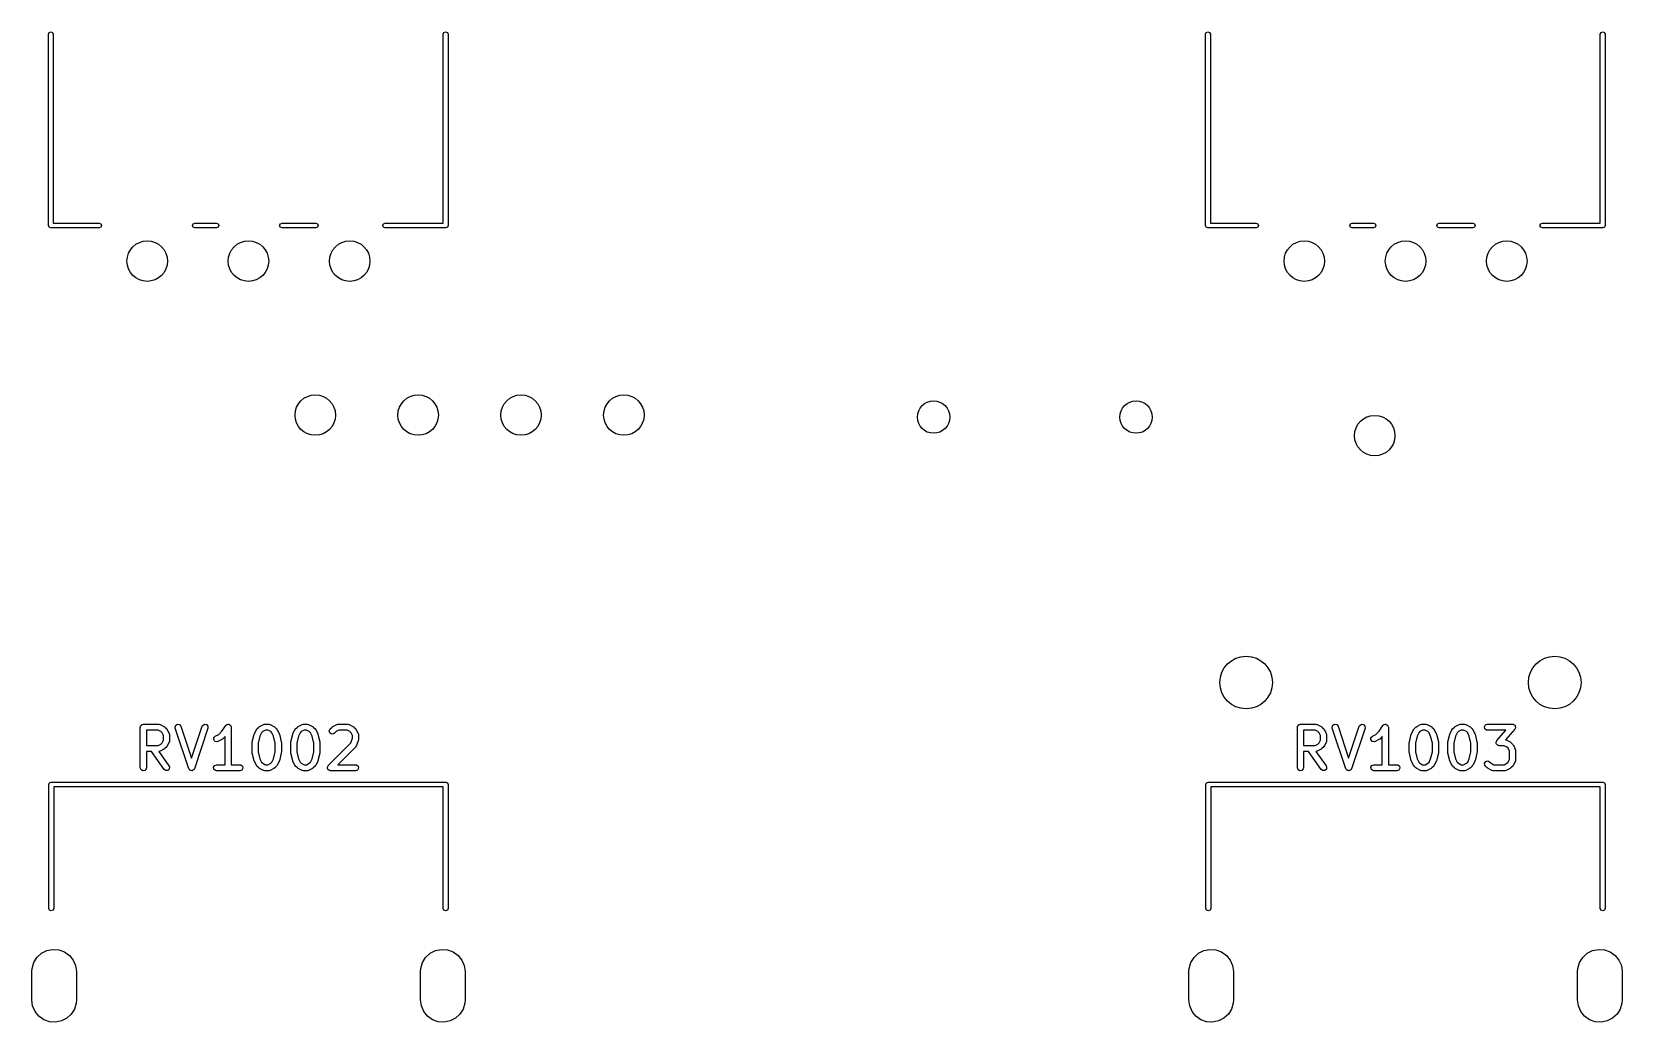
# Model space of a CAD drawing. Extents: x 75 to 204, y -140 to -31.
# Drawn here: x 164.19 to 203.47, y -82.3 to -57.85 of the extents above; entities that cross this region are included whole.
import ezdxf

# ---------------------------------------------------------------- set-up
doc = ezdxf.new("R2010")
doc.units = 0
doc.layers.add('BLACK', color=7, linetype='CONTINUOUS')

msp = doc.modelspace()

# ---------------------------------------------------------------- linework, layer by layer
at = {"layer": 'BLACK', "linetype": 'CONTINUOUS'}
for p, q in [((164.605, -57.91), (164.623, -57.8676)), ((164.605, -62.63), (164.605, -57.91)), ((164.623, -57.8676), (164.665, -57.85)), ((164.665, -57.85), (164.707, -57.8676)), ((164.707, -57.8676), (164.725, -57.91)), ((164.725, -57.91), (164.725, -62.57)), ((174.355, -57.91), (174.373, -57.8676)), ((174.355, -62.57), (174.355, -57.91)), ((174.373, -57.8676), (174.415, -57.85)), ((174.415, -57.85), (174.457, -57.8676)), ((174.457, -57.8676), (174.475, -57.91)), ((174.475, -57.91), (174.475, -62.63)), ((193.18, -57.91), (193.198, -57.8676)), ((193.18, -62.63), (193.18, -57.91)), ((193.198, -57.8676), (193.24, -57.85)), ((193.24, -57.85), (193.282, -57.8676)), ((193.282, -57.8676), (193.3, -57.91)), ((193.3, -57.91), (193.3, -62.57)), ((202.93, -57.91), (202.948, -57.8676)), ((202.93, -62.57), (202.93, -57.91)), ((202.948, -57.8676), (202.99, -57.85)), ((202.99, -57.85), (203.032, -57.8676)), ((203.032, -57.8676), (203.05, -57.91)), ((203.05, -57.91), (203.05, -62.63)), ((164.623, -62.6724), (164.605, -62.63)), ((164.665, -62.69), (164.623, -62.6724)), ((164.67, -62.6879), (164.665, -62.69)), ((164.675, -62.69), (164.67, -62.6879)), ((165.855, -62.69), (164.675, -62.69)), ((164.725, -62.57), (165.855, -62.57)), ((165.855, -62.57), (165.897, -62.5876)), ((165.897, -62.6724), (165.855, -62.69)), ((165.897, -62.5876), (165.915, -62.63)), ((165.915, -62.63), (165.897, -62.6724)), ((168.165, -62.63), (168.183, -62.5876)), ((168.183, -62.6724), (168.165, -62.63)), ((168.183, -62.5876), (168.225, -62.57)), ((168.225, -62.69), (168.183, -62.6724)), ((168.225, -62.57), (168.755, -62.57)), ((168.755, -62.69), (168.225, -62.69)), ((168.755, -62.57), (168.797, -62.5876)), ((168.797, -62.6724), (168.755, -62.69)), ((168.797, -62.5876), (168.815, -62.63)), ((168.815, -62.63), (168.797, -62.6724)), ((170.315, -62.63), (170.333, -62.5876)), ((170.333, -62.6724), (170.315, -62.63)), ((170.333, -62.5876), (170.375, -62.57)), ((170.375, -62.69), (170.333, -62.6724)), ((170.375, -62.57), (171.205, -62.57)), ((171.205, -62.69), (170.375, -62.69)), ((171.205, -62.57), (171.247, -62.5876)), ((171.247, -62.6724), (171.205, -62.69)), ((171.247, -62.5876), (171.265, -62.63)), ((171.265, -62.63), (171.247, -62.6724)), ((172.865, -62.63), (172.883, -62.5876)), ((172.883, -62.6724), (172.865, -62.63)), ((172.883, -62.5876), (172.925, -62.57)), ((172.925, -62.69), (172.883, -62.6724)), ((172.925, -62.57), (174.355, -62.57)), ((174.415, -62.69), (172.925, -62.69)), ((174.457, -62.6724), (174.415, -62.69)), ((174.475, -62.63), (174.457, -62.6724)), ((193.198, -62.6724), (193.18, -62.63)), ((193.24, -62.69), (193.198, -62.6724)), ((193.245, -62.6879), (193.24, -62.69)), ((193.25, -62.69), (193.245, -62.6879)), ((194.43, -62.69), (193.25, -62.69)), ((193.3, -62.57), (194.43, -62.57)), ((194.43, -62.57), (194.472, -62.5876)), ((194.472, -62.6724), (194.43, -62.69)), ((194.472, -62.5876), (194.49, -62.63)), ((194.49, -62.63), (194.472, -62.6724)), ((196.74, -62.63), (196.758, -62.5876)), ((196.758, -62.6724), (196.74, -62.63)), ((196.758, -62.5876), (196.8, -62.57)), ((196.8, -62.69), (196.758, -62.6724)), ((196.8, -62.57), (197.33, -62.57)), ((197.33, -62.69), (196.8, -62.69)), ((197.33, -62.57), (197.372, -62.5876)), ((197.372, -62.6724), (197.33, -62.69)), ((197.372, -62.5876), (197.39, -62.63)), ((197.39, -62.63), (197.372, -62.6724)), ((198.89, -62.63), (198.908, -62.5876)), ((198.908, -62.6724), (198.89, -62.63)), ((198.908, -62.5876), (198.95, -62.57)), ((198.95, -62.69), (198.908, -62.6724)), ((198.95, -62.57), (199.78, -62.57)), ((199.78, -62.69), (198.95, -62.69)), ((199.78, -62.57), (199.822, -62.5876)), ((199.822, -62.6724), (199.78, -62.69)), ((199.822, -62.5876), (199.84, -62.63)), ((199.84, -62.63), (199.822, -62.6724)), ((201.44, -62.63), (201.458, -62.5876)), ((201.458, -62.6724), (201.44, -62.63)), ((201.458, -62.5876), (201.5, -62.57)), ((201.5, -62.69), (201.458, -62.6724)), ((201.5, -62.57), (202.93, -62.57)), ((202.99, -62.69), (201.5, -62.69)), ((203.032, -62.6724), (202.99, -62.69)), ((203.05, -62.63), (203.032, -62.6724)), ((166.875, -75.0174), (166.876, -75.0076)), ((166.876, -75.0044), (166.878, -75.0015)), ((166.876, -75.0076), (166.876, -75.0044)), ((166.878, -75.0015), (166.879, -74.9917)), ((166.879, -74.9917), (166.892, -74.9768)), ((166.892, -74.9768), (166.902, -74.9599)), ((166.902, -74.9599), (166.908, -74.9576)), ((166.908, -74.9576), (166.912, -74.9524)), ((166.912, -74.9524), (166.931, -74.949)), ((166.931, -74.949), (166.95, -74.9424)), ((166.95, -74.9424), (167.331, -74.9424)), ((167.331, -74.9424), (167.356, -74.9469)), ((167.356, -74.9469), (167.36, -74.9498)), ((167.36, -74.9498), (167.364, -74.9503)), ((167.364, -74.9503), (167.459, -74.9979)), ((167.459, -74.9979), (167.478, -75.0113)), ((167.478, -75.0113), (167.479, -75.012)), ((167.479, -75.012), (167.527, -75.0596)), ((167.732, -75.0153), (167.751, -74.9676)), ((167.751, -74.9676), (167.796, -74.9432)), ((167.796, -74.9432), (167.846, -74.9535)), ((167.846, -74.9535), (167.878, -74.9937)), ((167.878, -74.9937), (168.14, -75.7802)), ((168.14, -75.7802), (168.402, -74.9937)), ((168.402, -74.9937), (168.415, -74.9708)), ((168.415, -74.9708), (168.459, -74.9439)), ((168.459, -74.9439), (168.509, -74.9514)), ((168.509, -74.9514), (168.543, -74.9898)), ((168.543, -74.9898), (168.545, -75.0411)), ((168.891, -75.1125), (168.983, -74.9758)), ((168.983, -74.9758), (169.001, -74.9569)), ((169.001, -74.9569), (169.005, -74.9557)), ((169.005, -74.9557), (169.007, -74.9524)), ((169.007, -74.9524), (169.029, -74.9486)), ((169.029, -74.9486), (169.05, -74.9425)), ((169.05, -74.9425), (169.054, -74.9443)), ((169.054, -74.9443), (169.058, -74.9435)), ((169.058, -74.9435), (169.077, -74.9544)), ((169.077, -74.9544), (169.097, -74.9631)), ((169.097, -74.9631), (169.099, -74.967)), ((169.099, -74.967), (169.102, -74.9692)), ((169.102, -74.9692), (169.11, -74.9896)), ((169.11, -74.9896), (169.12, -75.0091)), ((169.12, -75.0091), (169.119, -75.0133)), ((169.119, -75.0133), (169.12, -75.0174)), ((169.754, -75.0596), (169.801, -75.012)), ((169.801, -75.012), (169.82, -74.9991)), ((169.82, -74.9991), (169.821, -74.9979)), ((169.821, -74.9979), (169.916, -74.9503)), ((169.916, -74.9503), (169.941, -74.9429)), ((169.941, -74.9429), (169.946, -74.9439)), ((169.946, -74.9439), (169.95, -74.9424)), ((169.95, -74.9424), (170.045, -74.9424)), ((170.045, -74.9424), (170.071, -74.9469)), ((170.071, -74.9469), (170.074, -74.9498)), ((170.074, -74.9498), (170.079, -74.9503)), ((170.079, -74.9503), (170.174, -74.9979)), ((170.174, -74.9979), (170.192, -75.0113)), ((170.192, -75.0113), (170.193, -75.012)), ((170.193, -75.012), (170.241, -75.0596)), ((170.706, -75.0596), (170.754, -75.012)), ((170.754, -75.012), (170.772, -74.9991)), ((170.772, -74.9991), (170.773, -74.9979)), ((170.773, -74.9979), (170.869, -74.9503)), ((170.869, -74.9503), (170.894, -74.9429)), ((170.894, -74.9429), (170.898, -74.9439)), ((170.898, -74.9439), (170.902, -74.9424)), ((170.902, -74.9424), (170.997, -74.9424)), ((170.997, -74.9424), (171.023, -74.9469)), ((171.023, -74.9469), (171.026, -74.9498)), ((171.026, -74.9498), (171.031, -74.9503)), ((171.031, -74.9503), (171.126, -74.9979)), ((171.126, -74.9979), (171.144, -75.0113)), ((171.144, -75.0113), (171.146, -75.012)), ((171.146, -75.012), (171.193, -75.0596)), ((171.563, -75.0596), (171.611, -75.012)), ((171.611, -75.012), (171.629, -74.9991)), ((171.629, -74.9991), (171.631, -74.9979)), ((171.631, -74.9979), (171.726, -74.9503)), ((171.726, -74.9503), (171.751, -74.9429)), ((171.751, -74.9429), (171.755, -74.9439)), ((171.755, -74.9439), (171.759, -74.9424)), ((171.759, -74.9424), (171.997, -74.9424)), ((171.997, -74.9424), (172.023, -74.9469)), ((172.023, -74.9469), (172.026, -74.9498)), ((172.026, -74.9498), (172.031, -74.9503)), ((172.031, -74.9503), (172.126, -74.9979)), ((172.126, -74.9979), (172.144, -75.0113)), ((172.144, -75.0113), (172.146, -75.012)), ((172.146, -75.012), (172.193, -75.0596)), ((195.45, -75.0174), (195.451, -75.0076)), ((195.451, -75.0044), (195.453, -75.0015)), ((195.451, -75.0076), (195.451, -75.0044)), ((195.453, -75.0015), (195.454, -74.9917)), ((195.454, -74.9917), (195.467, -74.9768)), ((195.467, -74.9768), (195.477, -74.9599)), ((195.477, -74.9599), (195.483, -74.9576)), ((195.483, -74.9576), (195.487, -74.9524)), ((195.487, -74.9524), (195.506, -74.949)), ((195.506, -74.949), (195.525, -74.9424)), ((195.525, -74.9424), (195.906, -74.9424)), ((195.906, -74.9424), (195.931, -74.9469)), ((195.931, -74.9469), (195.935, -74.9498)), ((195.935, -74.9498), (195.939, -74.9503)), ((195.939, -74.9503), (196.034, -74.9979)), ((196.034, -74.9979), (196.053, -75.0113)), ((196.053, -75.0113), (196.054, -75.012)), ((196.054, -75.012), (196.102, -75.0596)), ((196.307, -75.0153), (196.326, -74.9676)), ((196.326, -74.9676), (196.371, -74.9432)), ((196.371, -74.9432), (196.421, -74.9535)), ((196.421, -74.9535), (196.453, -74.9937)), ((196.453, -74.9937), (196.715, -75.7802)), ((196.715, -75.7802), (196.977, -74.9937)), ((196.977, -74.9937), (196.99, -74.9708)), ((196.99, -74.9708), (197.034, -74.9439)), ((197.034, -74.9439), (197.084, -74.9514)), ((197.084, -74.9514), (197.118, -74.9898)), ((197.118, -74.9898), (197.12, -75.0411)), ((197.466, -75.1125), (197.558, -74.9758)), ((197.558, -74.9758), (197.576, -74.9569)), ((197.576, -74.9569), (197.58, -74.9557)), ((197.58, -74.9557), (197.582, -74.9524)), ((197.582, -74.9524), (197.604, -74.9486)), ((197.604, -74.9486), (197.625, -74.9425)), ((197.625, -74.9425), (197.629, -74.9443)), ((197.629, -74.9443), (197.633, -74.9435)), ((197.633, -74.9435), (197.652, -74.9544)), ((197.652, -74.9544), (197.672, -74.9631)), ((197.672, -74.9631), (197.674, -74.967)), ((197.674, -74.967), (197.677, -74.9692)), ((197.677, -74.9692), (197.685, -74.9896)), ((197.685, -74.9896), (197.695, -75.0091)), ((197.695, -75.0091), (197.694, -75.0133)), ((197.694, -75.0133), (197.695, -75.0174)), ((198.329, -75.0596), (198.376, -75.012)), ((198.376, -75.012), (198.395, -74.9991)), ((198.395, -74.9991), (198.396, -74.9979)), ((198.396, -74.9979), (198.491, -74.9503)), ((198.491, -74.9503), (198.516, -74.9429)), ((198.516, -74.9429), (198.521, -74.9439)), ((198.521, -74.9439), (198.525, -74.9424)), ((198.525, -74.9424), (198.62, -74.9424)), ((198.62, -74.9424), (198.646, -74.9469)), ((198.646, -74.9469), (198.649, -74.9498)), ((198.649, -74.9498), (198.654, -74.9503)), ((198.654, -74.9503), (198.749, -74.9979)), ((198.749, -74.9979), (198.767, -75.0113)), ((198.767, -75.0113), (198.768, -75.012)), ((198.768, -75.012), (198.816, -75.0596)), ((199.281, -75.0596), (199.329, -75.012)), ((199.329, -75.012), (199.347, -74.9991)), ((199.347, -74.9991), (199.348, -74.9979)), ((199.348, -74.9979), (199.444, -74.9503)), ((199.444, -74.9503), (199.469, -74.9429)), ((199.469, -74.9429), (199.473, -74.9439)), ((199.473, -74.9439), (199.477, -74.9424)), ((199.477, -74.9424), (199.572, -74.9424)), ((199.572, -74.9424), (199.598, -74.9469)), ((199.598, -74.9469), (199.601, -74.9498)), ((199.601, -74.9498), (199.606, -74.9503)), ((199.606, -74.9503), (199.701, -74.9979)), ((199.701, -74.9979), (199.719, -75.0113)), ((199.719, -75.0113), (199.721, -75.012)), ((199.721, -75.012), (199.768, -75.0596)), ((200.07, -75.0044), (200.096, -74.9599)), ((200.079, -75.0549), (200.07, -75.0044)), ((200.096, -74.9599), (200.144, -74.9424)), ((200.144, -74.9424), (200.763, -74.9424)), ((200.763, -74.9424), (200.774, -74.9443)), ((200.774, -74.9443), (200.777, -74.9438)), ((200.777, -74.9438), (200.78, -74.9454)), ((200.78, -74.9454), (200.789, -74.9469)), ((200.789, -74.9469), (200.804, -74.9599)), ((200.804, -74.9599), (200.821, -74.9704)), ((200.821, -74.9704), (200.823, -74.976)), ((200.823, -74.976), (200.828, -74.9799)), ((200.828, -74.9799), (200.831, -74.9998)), ((200.831, -74.9998), (200.838, -75.0189)), ((166.875, -76.0174), (166.875, -75.0174)), ((167.025, -75.0924), (167.025, -75.4662)), ((167.313, -75.0924), (167.025, -75.0924)), ((167.382, -75.1266), (167.313, -75.0924)), ((167.412, -75.157), (167.382, -75.1266)), ((167.382, -75.4319), (167.412, -75.4015)), ((167.446, -75.2256), (167.412, -75.157)), ((167.412, -75.4015), (167.446, -75.333)), ((167.446, -75.333), (167.446, -75.2256)), ((167.527, -75.0596), (167.539, -75.078)), ((167.539, -75.078), (167.541, -75.0791)), ((167.541, -75.0791), (167.588, -75.1743)), ((167.588, -75.3843), (167.541, -75.4795)), ((167.588, -75.1743), (167.596, -75.1993)), ((167.589, -75.3798), (167.588, -75.3843)), ((167.592, -75.3764), (167.589, -75.3798)), ((167.596, -75.3507), (167.592, -75.3764)), ((167.596, -75.1993), (167.595, -75.2036)), ((167.595, -75.2036), (167.596, -75.2079)), ((167.596, -75.2079), (167.596, -75.3507)), ((167.736, -75.0411), (167.732, -75.0153)), ((168.069, -76.0411), (167.736, -75.0411)), ((168.545, -75.0411), (168.211, -76.0411)), ((168.687, -75.3245), (168.69, -75.2733)), ((168.718, -75.3657), (168.687, -75.3245)), ((168.69, -75.2733), (168.726, -75.236)), ((168.768, -75.3776), (168.718, -75.3657)), ((168.726, -75.236), (168.81, -75.1938)), ((168.793, -75.3702), (168.768, -75.3776)), ((168.888, -75.3226), (168.793, -75.3702)), ((168.81, -75.1938), (168.891, -75.1125)), ((168.889, -75.3214), (168.888, -75.3226)), ((168.908, -75.3085), (168.889, -75.3214)), ((168.97, -75.2461), (168.908, -75.3085)), ((168.97, -75.9424), (168.97, -75.2461)), ((169.12, -75.0174), (169.12, -75.9424)), ((169.637, -75.3983), (169.639, -75.3836)), ((169.637, -75.6364), (169.637, -75.3983)), ((169.639, -75.3801), (169.687, -75.1897)), ((169.639, -75.3836), (169.639, -75.3801)), ((169.687, -75.1897), (169.692, -75.1778)), ((169.692, -75.1743), (169.74, -75.0791)), ((169.692, -75.1778), (169.692, -75.1743)), ((169.74, -75.0791), (169.753, -75.0611)), ((169.753, -75.0611), (169.754, -75.0596)), ((169.83, -75.234), (169.787, -75.4076)), ((169.787, -75.4076), (169.787, -75.6272)), ((169.869, -75.157), (169.83, -75.234)), ((169.899, -75.1266), (169.869, -75.157)), ((169.967, -75.0924), (169.899, -75.1266)), ((170.027, -75.0924), (169.967, -75.0924)), ((170.096, -75.1266), (170.027, -75.0924)), ((170.126, -75.157), (170.096, -75.1266)), ((170.165, -75.234), (170.126, -75.157)), ((170.208, -75.4076), (170.165, -75.234)), ((170.208, -75.6272), (170.208, -75.4076)), ((170.241, -75.0596), (170.254, -75.078)), ((170.254, -75.078), (170.255, -75.0791)), ((170.255, -75.0791), (170.303, -75.1743)), ((170.303, -75.1743), (170.306, -75.1867)), ((170.306, -75.1867), (170.308, -75.1897)), ((170.308, -75.1897), (170.356, -75.3801)), ((170.356, -75.3801), (170.357, -75.3951)), ((170.357, -75.3951), (170.358, -75.3983)), ((170.358, -75.3983), (170.358, -75.6364)), ((170.589, -75.3983), (170.592, -75.3836)), ((170.589, -75.6364), (170.589, -75.3983)), ((170.591, -75.3801), (170.639, -75.1897)), ((170.592, -75.3836), (170.591, -75.3801)), ((170.639, -75.1897), (170.644, -75.1778)), ((170.644, -75.1778), (170.645, -75.1743)), ((170.645, -75.1743), (170.692, -75.0791)), ((170.692, -75.0791), (170.706, -75.0611)), ((170.706, -75.0611), (170.706, -75.0596)), ((170.782, -75.234), (170.739, -75.4076)), ((170.739, -75.4076), (170.739, -75.6272)), ((170.821, -75.157), (170.782, -75.234)), ((170.851, -75.1266), (170.821, -75.157)), ((170.92, -75.0924), (170.851, -75.1266)), ((170.98, -75.0924), (170.92, -75.0924)), ((171.048, -75.1266), (170.98, -75.0924)), ((171.079, -75.157), (171.048, -75.1266)), ((171.117, -75.234), (171.079, -75.157)), ((171.16, -75.4076), (171.117, -75.234)), ((171.16, -75.6272), (171.16, -75.4076)), ((171.193, -75.0596), (171.206, -75.078)), ((171.206, -75.078), (171.207, -75.0791)), ((171.207, -75.0791), (171.255, -75.1743)), ((171.255, -75.1743), (171.259, -75.1867)), ((171.259, -75.1867), (171.261, -75.1897)), ((171.261, -75.1897), (171.308, -75.3801)), ((171.308, -75.3801), (171.309, -75.3951)), ((171.309, -75.3951), (171.31, -75.3983)), ((171.31, -75.3983), (171.31, -75.6364)), ((171.516, -75.9643), (172.075, -75.4054)), ((171.542, -75.1061), (171.563, -75.0596)), ((171.555, -75.1556), (171.542, -75.1061)), ((171.597, -75.1851), (171.555, -75.1556)), ((171.648, -75.1806), (171.597, -75.1851)), ((171.669, -75.1657), (171.648, -75.1806)), ((171.708, -75.1266), (171.669, -75.1657)), ((171.777, -75.0924), (171.708, -75.1266)), ((171.98, -75.0924), (171.777, -75.0924)), ((172.048, -75.1266), (171.98, -75.0924)), ((172.079, -75.157), (172.048, -75.1266)), ((172.075, -75.4054), (172.113, -75.2909)), ((172.113, -75.2256), (172.079, -75.157)), ((172.113, -75.2909), (172.113, -75.2256)), ((172.193, -75.0596), (172.206, -75.078)), ((172.206, -75.078), (172.207, -75.0791)), ((172.207, -75.0791), (172.255, -75.1743)), ((172.259, -75.3268), (172.211, -75.4697)), ((172.255, -75.1743), (172.262, -75.1993)), ((172.263, -75.3031), (172.259, -75.3252)), ((172.259, -75.3252), (172.259, -75.3268)), ((172.262, -75.1993), (172.261, -75.2036)), ((172.261, -75.2036), (172.263, -75.2079)), ((172.263, -75.2079), (172.263, -75.3031)), ((195.45, -76.0174), (195.45, -75.0174)), ((195.6, -75.0924), (195.6, -75.4662)), ((195.888, -75.0924), (195.6, -75.0924)), ((195.957, -75.1266), (195.888, -75.0924)), ((195.987, -75.157), (195.957, -75.1266)), ((195.957, -75.4319), (195.987, -75.4015)), ((196.021, -75.2256), (195.987, -75.157)), ((195.987, -75.4015), (196.021, -75.333)), ((196.021, -75.333), (196.021, -75.2256)), ((196.102, -75.0596), (196.114, -75.078)), ((196.114, -75.078), (196.116, -75.0791)), ((196.116, -75.0791), (196.163, -75.1743)), ((196.163, -75.3843), (196.116, -75.4795)), ((196.163, -75.1743), (196.171, -75.1993)), ((196.164, -75.3798), (196.163, -75.3843)), ((196.167, -75.3764), (196.164, -75.3798)), ((196.171, -75.3507), (196.167, -75.3764)), ((196.171, -75.1993), (196.17, -75.2036)), ((196.17, -75.2036), (196.171, -75.2079)), ((196.171, -75.2079), (196.171, -75.3507)), ((196.311, -75.0411), (196.307, -75.0153)), ((196.644, -76.0411), (196.311, -75.0411)), ((197.12, -75.0411), (196.786, -76.0411)), ((197.262, -75.3245), (197.265, -75.2733)), ((197.293, -75.3657), (197.262, -75.3245)), ((197.265, -75.2733), (197.301, -75.236)), ((197.343, -75.3776), (197.293, -75.3657)), ((197.301, -75.236), (197.385, -75.1938)), ((197.368, -75.3702), (197.343, -75.3776)), ((197.463, -75.3226), (197.368, -75.3702)), ((197.385, -75.1938), (197.466, -75.1125)), ((197.464, -75.3214), (197.463, -75.3226)), ((197.483, -75.3085), (197.464, -75.3214)), ((197.545, -75.2461), (197.483, -75.3085)), ((197.545, -75.9424), (197.545, -75.2461)), ((197.695, -75.0174), (197.695, -75.9424)), ((198.212, -75.3983), (198.214, -75.3836)), ((198.212, -75.6364), (198.212, -75.3983)), ((198.214, -75.3801), (198.262, -75.1897)), ((198.214, -75.3836), (198.214, -75.3801)), ((198.262, -75.1897), (198.267, -75.1778)), ((198.267, -75.1743), (198.315, -75.0791)), ((198.267, -75.1778), (198.267, -75.1743)), ((198.315, -75.0791), (198.328, -75.0611)), ((198.328, -75.0611), (198.329, -75.0596)), ((198.405, -75.234), (198.362, -75.4076)), ((198.362, -75.4076), (198.362, -75.6272)), ((198.444, -75.157), (198.405, -75.234)), ((198.474, -75.1266), (198.444, -75.157)), ((198.542, -75.0924), (198.474, -75.1266)), ((198.602, -75.0924), (198.542, -75.0924)), ((198.671, -75.1266), (198.602, -75.0924)), ((198.701, -75.157), (198.671, -75.1266)), ((198.74, -75.234), (198.701, -75.157)), ((198.783, -75.4076), (198.74, -75.234)), ((198.783, -75.6272), (198.783, -75.4076)), ((198.816, -75.0596), (198.829, -75.078)), ((198.829, -75.078), (198.83, -75.0791)), ((198.83, -75.0791), (198.878, -75.1743)), ((198.878, -75.1743), (198.881, -75.1867)), ((198.881, -75.1867), (198.883, -75.1897)), ((198.883, -75.1897), (198.931, -75.3801)), ((198.931, -75.3801), (198.932, -75.3951)), ((198.932, -75.3951), (198.933, -75.3983)), ((198.933, -75.3983), (198.933, -75.6364)), ((199.164, -75.3983), (199.167, -75.3836)), ((199.164, -75.6364), (199.164, -75.3983)), ((199.166, -75.3801), (199.214, -75.1897)), ((199.167, -75.3836), (199.166, -75.3801)), ((199.214, -75.1897), (199.219, -75.1778)), ((199.219, -75.1778), (199.22, -75.1743)), ((199.22, -75.1743), (199.267, -75.0791)), ((199.267, -75.0791), (199.281, -75.0611)), ((199.281, -75.0611), (199.281, -75.0596)), ((199.357, -75.234), (199.314, -75.4076)), ((199.314, -75.4076), (199.314, -75.6272)), ((199.396, -75.157), (199.357, -75.234)), ((199.426, -75.1266), (199.396, -75.157)), ((199.495, -75.0924), (199.426, -75.1266)), ((199.555, -75.0924), (199.495, -75.0924)), ((199.623, -75.1266), (199.555, -75.0924)), ((199.654, -75.157), (199.623, -75.1266)), ((199.692, -75.234), (199.654, -75.157)), ((199.735, -75.4076), (199.692, -75.234)), ((199.735, -75.6272), (199.735, -75.4076)), ((199.768, -75.0596), (199.781, -75.078)), ((199.781, -75.078), (199.782, -75.0791)), ((199.782, -75.0791), (199.83, -75.1743)), ((199.83, -75.1743), (199.834, -75.1867)), ((199.834, -75.1867), (199.836, -75.1897)), ((199.836, -75.1897), (199.883, -75.3801)), ((199.883, -75.3801), (199.884, -75.3951)), ((199.884, -75.3951), (199.885, -75.3983)), ((199.885, -75.3983), (199.885, -75.6364)), ((200.118, -75.0879), (200.079, -75.0549)), ((200.144, -75.0924), (200.118, -75.0879)), ((200.598, -75.0924), (200.144, -75.0924)), ((200.355, -75.3968), (200.357, -75.3912)), ((200.361, -75.4159), (200.355, -75.3968)), ((200.356, -75.3853), (200.366, -75.3678)), ((200.357, -75.3912), (200.356, -75.3853)), ((200.366, -75.3678), (200.373, -75.3489)), ((200.373, -75.3489), (200.598, -75.0924)), ((200.819, -75.0668), (200.592, -75.3268)), ((200.592, -75.3268), (200.598, -75.3279)), ((200.598, -75.3279), (200.601, -75.3307)), ((200.601, -75.3307), (200.606, -75.3313)), ((200.606, -75.3313), (200.701, -75.3789)), ((200.701, -75.3789), (200.719, -75.3922)), ((200.719, -75.3922), (200.721, -75.3929)), ((200.721, -75.3929), (200.768, -75.4405)), ((200.827, -75.0479), (200.819, -75.0668)), ((200.837, -75.0304), (200.827, -75.0479)), ((200.838, -75.0189), (200.836, -75.0245)), ((200.836, -75.0245), (200.837, -75.0304)), ((167.025, -75.4662), (167.313, -75.4662)), ((167.149, -75.6162), (167.025, -75.6162)), ((167.025, -75.6162), (167.025, -76.0174)), ((167.46, -76.0604), (167.149, -75.6162)), ((167.313, -75.4662), (167.382, -75.4319)), ((167.335, -75.6147), (167.332, -75.6158)), ((167.332, -75.6158), (167.583, -75.9744)), ((167.339, -75.6157), (167.335, -75.6147)), ((167.364, -75.6083), (167.339, -75.6157)), ((167.459, -75.5607), (167.364, -75.6083)), ((167.461, -75.5595), (167.459, -75.5607)), ((167.479, -75.5466), (167.461, -75.5595)), ((167.527, -75.499), (167.479, -75.5466)), ((167.541, -75.4795), (167.527, -75.4975)), ((167.527, -75.4975), (167.527, -75.499)), ((169.638, -75.6397), (169.637, -75.6364)), ((169.639, -75.6546), (169.638, -75.6397)), ((169.687, -75.8451), (169.639, -75.6546)), ((169.787, -75.6272), (169.83, -75.8007)), ((169.83, -75.8007), (169.869, -75.8777)), ((170.126, -75.8777), (170.165, -75.8007)), ((170.165, -75.8007), (170.208, -75.6272)), ((170.356, -75.6546), (170.308, -75.8451)), ((170.358, -75.6364), (170.355, -75.6512)), ((170.355, -75.6512), (170.356, -75.6546)), ((170.59, -75.6397), (170.589, -75.6364)), ((170.591, -75.6546), (170.59, -75.6397)), ((170.639, -75.8451), (170.591, -75.6546)), ((170.739, -75.6272), (170.782, -75.8007)), ((170.782, -75.8007), (170.821, -75.8777)), ((171.079, -75.8777), (171.117, -75.8007)), ((171.117, -75.8007), (171.16, -75.6272)), ((171.308, -75.6546), (171.261, -75.8451)), ((171.31, -75.6364), (171.308, -75.6512)), ((171.308, -75.6512), (171.308, -75.6546)), ((172.193, -75.499), (171.75, -75.9424)), ((172.195, -75.4949), (172.193, -75.499)), ((172.199, -75.4926), (172.195, -75.4949)), ((172.211, -75.4697), (172.199, -75.4926)), ((195.6, -75.4662), (195.888, -75.4662)), ((195.724, -75.6162), (195.6, -75.6162)), ((195.6, -75.6162), (195.6, -76.0174)), ((196.035, -76.0604), (195.724, -75.6162)), ((195.888, -75.4662), (195.957, -75.4319)), ((195.91, -75.6147), (195.907, -75.6158)), ((195.907, -75.6158), (196.158, -75.9744)), ((195.914, -75.6157), (195.91, -75.6147)), ((195.939, -75.6083), (195.914, -75.6157)), ((196.034, -75.5607), (195.939, -75.6083)), ((196.036, -75.5595), (196.034, -75.5607)), ((196.054, -75.5466), (196.036, -75.5595)), ((196.102, -75.499), (196.054, -75.5466)), ((196.116, -75.4795), (196.102, -75.4975)), ((196.102, -75.4975), (196.102, -75.499)), ((198.213, -75.6397), (198.212, -75.6364)), ((198.214, -75.6546), (198.213, -75.6397)), ((198.262, -75.8451), (198.214, -75.6546)), ((198.362, -75.6272), (198.405, -75.8007)), ((198.405, -75.8007), (198.444, -75.8777)), ((198.701, -75.8777), (198.74, -75.8007)), ((198.74, -75.8007), (198.783, -75.6272)), ((198.931, -75.6546), (198.883, -75.8451)), ((198.933, -75.6364), (198.93, -75.6512)), ((198.93, -75.6512), (198.931, -75.6546)), ((199.165, -75.6397), (199.164, -75.6364)), ((199.166, -75.6546), (199.165, -75.6397)), ((199.214, -75.8451), (199.166, -75.6546)), ((199.314, -75.6272), (199.357, -75.8007)), ((199.357, -75.8007), (199.396, -75.8777)), ((199.654, -75.8777), (199.692, -75.8007)), ((199.692, -75.8007), (199.735, -75.6272)), ((199.883, -75.6546), (199.836, -75.8451)), ((199.885, -75.6364), (199.883, -75.6512)), ((199.883, -75.6512), (199.883, -75.6546)), ((200.365, -75.4358), (200.361, -75.4159)), ((200.369, -75.4397), (200.365, -75.4358)), ((200.371, -75.4453), (200.369, -75.4397)), ((200.388, -75.4558), (200.371, -75.4453)), ((200.404, -75.4688), (200.388, -75.4558)), ((200.412, -75.4703), (200.404, -75.4688)), ((200.415, -75.4719), (200.412, -75.4703)), ((200.418, -75.4714), (200.415, -75.4719)), ((200.43, -75.4733), (200.418, -75.4714)), ((200.555, -75.4733), (200.43, -75.4733)), ((200.623, -75.5076), (200.555, -75.4733)), ((200.654, -75.538), (200.623, -75.5076)), ((200.688, -75.6065), (200.654, -75.538)), ((200.688, -75.8092), (200.688, -75.6065)), ((200.768, -75.4405), (200.781, -75.4589)), ((200.781, -75.4589), (200.782, -75.46)), ((200.782, -75.46), (200.83, -75.5553)), ((200.83, -75.5553), (200.837, -75.5802)), ((200.837, -75.5802), (200.836, -75.5846)), ((200.836, -75.5846), (200.838, -75.5888)), ((200.838, -75.5888), (200.838, -75.8269)), ((166.892, -76.0656), (166.875, -76.0174)), ((166.937, -76.0912), (166.892, -76.0656)), ((166.987, -76.0823), (166.937, -76.0912)), ((167.02, -76.043), (166.987, -76.0823)), ((167.025, -76.0174), (167.02, -76.043)), ((167.502, -76.0898), (167.46, -76.0604)), ((167.553, -76.0854), (167.502, -76.0898)), ((167.589, -76.0491), (167.553, -76.0854)), ((167.583, -75.9744), (167.594, -75.998)), ((167.594, -75.998), (167.589, -76.0491)), ((168.07, -76.0428), (168.069, -76.0411)), ((168.07, -76.0449), (168.07, -76.0428)), ((168.086, -76.0627), (168.07, -76.0449)), ((168.101, -76.0813), (168.086, -76.0627)), ((168.103, -76.0817), (168.101, -76.0813)), ((168.105, -76.0833), (168.103, -76.0817)), ((168.128, -76.0868), (168.105, -76.0833)), ((168.151, -76.0916), (168.128, -76.0868)), ((168.153, -76.0905), (168.151, -76.0916)), ((168.155, -76.0909), (168.153, -76.0905)), ((168.175, -76.0784), (168.155, -76.0909)), ((168.196, -76.0671), (168.175, -76.0784)), ((168.197, -76.0651), (168.196, -76.0671)), ((168.199, -76.064), (168.197, -76.0651)), ((168.211, -76.0411), (168.199, -76.064)), ((168.685, -76.0044), (168.711, -75.9599)), ((168.694, -76.0549), (168.685, -76.0044)), ((168.734, -76.0879), (168.694, -76.0549)), ((168.711, -75.9599), (168.759, -75.9424)), ((168.759, -76.0924), (168.734, -76.0879)), ((168.759, -75.9424), (168.97, -75.9424)), ((169.331, -76.0924), (168.759, -76.0924)), ((169.12, -75.9424), (169.331, -75.9424)), ((169.331, -75.9424), (169.356, -75.9469)), ((169.379, -76.0748), (169.331, -76.0924)), ((169.356, -75.9469), (169.396, -75.9799)), ((169.405, -76.0304), (169.379, -76.0748)), ((169.396, -75.9799), (169.405, -76.0304)), ((169.689, -75.848), (169.687, -75.8451)), ((169.692, -75.8604), (169.689, -75.848)), ((169.74, -75.9557), (169.692, -75.8604)), ((169.741, -75.9568), (169.74, -75.9557)), ((169.754, -75.9752), (169.741, -75.9568)), ((169.801, -76.0228), (169.754, -75.9752)), ((169.803, -76.0235), (169.801, -76.0228)), ((169.821, -76.0368), (169.803, -76.0235)), ((169.916, -76.0845), (169.821, -76.0368)), ((169.869, -75.8777), (169.899, -75.9081)), ((169.899, -75.9081), (169.967, -75.9424)), ((169.921, -76.085), (169.916, -76.0845)), ((169.924, -76.0879), (169.921, -76.085)), ((169.95, -76.0924), (169.924, -76.0879)), ((170.045, -76.0924), (169.95, -76.0924)), ((169.967, -75.9424), (170.027, -75.9424)), ((170.027, -75.9424), (170.096, -75.9081)), ((170.049, -76.0908), (170.045, -76.0924)), ((170.054, -76.0919), (170.049, -76.0908)), ((170.079, -76.0845), (170.054, -76.0919)), ((170.174, -76.0368), (170.079, -76.0845)), ((170.096, -75.9081), (170.126, -75.8777)), ((170.175, -76.0357), (170.174, -76.0368)), ((170.193, -76.0228), (170.175, -76.0357)), ((170.241, -75.9752), (170.193, -76.0228)), ((170.242, -75.9737), (170.241, -75.9752)), ((170.255, -75.9557), (170.242, -75.9737)), ((170.303, -75.8604), (170.255, -75.9557)), ((170.308, -75.8451), (170.303, -75.8569)), ((170.303, -75.8569), (170.303, -75.8604)), ((170.641, -75.848), (170.639, -75.8451)), ((170.645, -75.8604), (170.641, -75.848)), ((170.692, -75.9557), (170.645, -75.8604)), ((170.693, -75.9568), (170.692, -75.9557)), ((170.706, -75.9752), (170.693, -75.9568)), ((170.754, -76.0228), (170.706, -75.9752)), ((170.755, -76.0235), (170.754, -76.0228)), ((170.773, -76.0368), (170.755, -76.0235)), ((170.869, -76.0845), (170.773, -76.0368)), ((170.821, -75.8777), (170.851, -75.9081)), ((170.851, -75.9081), (170.92, -75.9424)), ((170.873, -76.085), (170.869, -76.0845)), ((170.876, -76.0879), (170.873, -76.085)), ((170.902, -76.0924), (170.876, -76.0879)), ((170.997, -76.0924), (170.902, -76.0924)), ((170.92, -75.9424), (170.98, -75.9424)), ((170.98, -75.9424), (171.048, -75.9081)), ((171.002, -76.0908), (170.997, -76.0924)), ((171.006, -76.0919), (171.002, -76.0908)), ((171.031, -76.0845), (171.006, -76.0919)), ((171.126, -76.0368), (171.031, -76.0845)), ((171.048, -75.9081), (171.079, -75.8777)), ((171.127, -76.0357), (171.126, -76.0368)), ((171.146, -76.0228), (171.127, -76.0357)), ((171.193, -75.9752), (171.146, -76.0228)), ((171.194, -75.9737), (171.193, -75.9752)), ((171.207, -75.9557), (171.194, -75.9737)), ((171.255, -75.8604), (171.207, -75.9557)), ((171.261, -75.8451), (171.255, -75.8569)), ((171.255, -75.8569), (171.255, -75.8604)), ((171.494, -76.0108), (171.496, -76.0077)), ((171.5, -76.0326), (171.494, -76.0108)), ((171.495, -76.0044), (171.506, -75.9848)), ((171.496, -76.0077), (171.495, -76.0044)), ((171.504, -76.0549), (171.5, -76.0326)), ((171.506, -76.0571), (171.504, -76.0549)), ((171.506, -75.9848), (171.516, -75.9643)), ((171.507, -76.0604), (171.506, -76.0571)), ((171.526, -76.0733), (171.507, -76.0604)), ((171.543, -76.0879), (171.526, -76.0733)), ((171.548, -76.0887), (171.543, -76.0879)), ((171.549, -76.0898), (171.548, -76.0887)), ((171.553, -76.0895), (171.549, -76.0898)), ((171.569, -76.0924), (171.553, -76.0895)), ((172.188, -76.0924), (171.569, -76.0924)), ((171.75, -75.9424), (172.188, -75.9424)), ((172.188, -75.9424), (172.214, -75.9469)), ((172.236, -76.0748), (172.188, -76.0924)), ((172.214, -75.9469), (172.253, -75.9799)), ((172.262, -76.0304), (172.236, -76.0748)), ((172.253, -75.9799), (172.262, -76.0304)), ((195.467, -76.0656), (195.45, -76.0174)), ((195.512, -76.0912), (195.467, -76.0656)), ((195.562, -76.0823), (195.512, -76.0912)), ((195.595, -76.043), (195.562, -76.0823)), ((195.6, -76.0174), (195.595, -76.043)), ((196.077, -76.0898), (196.035, -76.0604)), ((196.128, -76.0854), (196.077, -76.0898)), ((196.164, -76.0491), (196.128, -76.0854)), ((196.158, -75.9744), (196.169, -75.998)), ((196.169, -75.998), (196.164, -76.0491)), ((196.645, -76.0428), (196.644, -76.0411)), ((196.645, -76.0449), (196.645, -76.0428)), ((196.661, -76.0627), (196.645, -76.0449)), ((196.676, -76.0813), (196.661, -76.0627)), ((196.678, -76.0817), (196.676, -76.0813)), ((196.68, -76.0833), (196.678, -76.0817)), ((196.703, -76.0868), (196.68, -76.0833)), ((196.726, -76.0916), (196.703, -76.0868)), ((196.728, -76.0905), (196.726, -76.0916)), ((196.73, -76.0909), (196.728, -76.0905)), ((196.75, -76.0784), (196.73, -76.0909)), ((196.771, -76.0671), (196.75, -76.0784)), ((196.772, -76.0651), (196.771, -76.0671)), ((196.774, -76.064), (196.772, -76.0651)), ((196.786, -76.0411), (196.774, -76.064)), ((197.26, -76.0044), (197.286, -75.9599)), ((197.269, -76.0549), (197.26, -76.0044)), ((197.309, -76.0879), (197.269, -76.0549)), ((197.286, -75.9599), (197.334, -75.9424)), ((197.334, -76.0924), (197.309, -76.0879)), ((197.334, -75.9424), (197.545, -75.9424)), ((197.906, -76.0924), (197.334, -76.0924)), ((197.695, -75.9424), (197.906, -75.9424)), ((197.906, -75.9424), (197.931, -75.9469)), ((197.954, -76.0748), (197.906, -76.0924)), ((197.931, -75.9469), (197.971, -75.9799)), ((197.98, -76.0304), (197.954, -76.0748)), ((197.971, -75.9799), (197.98, -76.0304)), ((198.264, -75.848), (198.262, -75.8451)), ((198.267, -75.8604), (198.264, -75.848)), ((198.315, -75.9557), (198.267, -75.8604)), ((198.316, -75.9568), (198.315, -75.9557)), ((198.329, -75.9752), (198.316, -75.9568)), ((198.376, -76.0228), (198.329, -75.9752)), ((198.378, -76.0235), (198.376, -76.0228)), ((198.396, -76.0368), (198.378, -76.0235)), ((198.491, -76.0845), (198.396, -76.0368)), ((198.444, -75.8777), (198.474, -75.9081)), ((198.474, -75.9081), (198.542, -75.9424)), ((198.496, -76.085), (198.491, -76.0845)), ((198.499, -76.0879), (198.496, -76.085)), ((198.525, -76.0924), (198.499, -76.0879)), ((198.62, -76.0924), (198.525, -76.0924)), ((198.542, -75.9424), (198.602, -75.9424)), ((198.602, -75.9424), (198.671, -75.9081)), ((198.624, -76.0908), (198.62, -76.0924)), ((198.629, -76.0919), (198.624, -76.0908)), ((198.654, -76.0845), (198.629, -76.0919)), ((198.749, -76.0368), (198.654, -76.0845)), ((198.671, -75.9081), (198.701, -75.8777)), ((198.75, -76.0357), (198.749, -76.0368)), ((198.768, -76.0228), (198.75, -76.0357)), ((198.816, -75.9752), (198.768, -76.0228)), ((198.817, -75.9737), (198.816, -75.9752)), ((198.83, -75.9557), (198.817, -75.9737)), ((198.878, -75.8604), (198.83, -75.9557)), ((198.883, -75.8451), (198.878, -75.8569)), ((198.878, -75.8569), (198.878, -75.8604)), ((199.216, -75.848), (199.214, -75.8451)), ((199.22, -75.8604), (199.216, -75.848)), ((199.267, -75.9557), (199.22, -75.8604)), ((199.268, -75.9568), (199.267, -75.9557)), ((199.281, -75.9752), (199.268, -75.9568)), ((199.329, -76.0228), (199.281, -75.9752)), ((199.33, -76.0235), (199.329, -76.0228)), ((199.348, -76.0368), (199.33, -76.0235)), ((199.444, -76.0845), (199.348, -76.0368)), ((199.396, -75.8777), (199.426, -75.9081)), ((199.426, -75.9081), (199.495, -75.9424)), ((199.448, -76.085), (199.444, -76.0845)), ((199.451, -76.0879), (199.448, -76.085)), ((199.477, -76.0924), (199.451, -76.0879)), ((199.572, -76.0924), (199.477, -76.0924)), ((199.495, -75.9424), (199.555, -75.9424)), ((199.555, -75.9424), (199.623, -75.9081)), ((199.577, -76.0908), (199.572, -76.0924)), ((199.581, -76.0919), (199.577, -76.0908)), ((199.606, -76.0845), (199.581, -76.0919)), ((199.701, -76.0368), (199.606, -76.0845)), ((199.623, -75.9081), (199.654, -75.8777)), ((199.702, -76.0357), (199.701, -76.0368)), ((199.721, -76.0228), (199.702, -76.0357)), ((199.768, -75.9752), (199.721, -76.0228)), ((199.769, -75.9737), (199.768, -75.9752)), ((199.782, -75.9557), (199.769, -75.9737)), ((199.83, -75.8604), (199.782, -75.9557)), ((199.836, -75.8451), (199.83, -75.8569)), ((199.83, -75.8569), (199.83, -75.8604)), ((200.071, -75.9027), (200.101, -75.8607)), ((200.076, -75.9538), (200.071, -75.9027)), ((200.091, -75.9752), (200.076, -75.9538)), ((200.138, -76.0228), (200.091, -75.9752)), ((200.101, -75.8607), (200.15, -75.8474)), ((200.14, -76.0235), (200.138, -76.0228)), ((200.158, -76.0368), (200.14, -76.0235)), ((200.15, -75.8474), (200.197, -75.8691)), ((200.253, -76.0845), (200.158, -76.0368)), ((200.197, -75.8691), (200.236, -75.9081)), ((200.236, -75.9081), (200.304, -75.9424)), ((200.258, -76.085), (200.253, -76.0845)), ((200.261, -76.0879), (200.258, -76.085)), ((200.287, -76.0924), (200.261, -76.0879)), ((200.572, -76.0924), (200.287, -76.0924)), ((200.304, -75.9424), (200.555, -75.9424)), ((200.555, -75.9424), (200.623, -75.9081)), ((200.577, -76.0908), (200.572, -76.0924)), ((200.581, -76.0919), (200.577, -76.0908)), ((200.606, -76.0845), (200.581, -76.0919)), ((200.701, -76.0368), (200.606, -76.0845)), ((200.623, -75.9081), (200.654, -75.8777)), ((200.654, -75.8777), (200.688, -75.8092)), ((200.702, -76.0357), (200.701, -76.0368)), ((200.721, -76.0228), (200.702, -76.0357)), ((200.768, -75.9752), (200.721, -76.0228)), ((200.769, -75.9737), (200.768, -75.9752)), ((200.782, -75.9557), (200.769, -75.9737)), ((200.83, -75.8604), (200.782, -75.9557)), ((200.833, -75.8526), (200.83, -75.856)), ((200.83, -75.856), (200.83, -75.8604)), ((200.838, -75.8269), (200.833, -75.8526)), ((164.615, -76.43), (164.633, -76.3876)), ((164.615, -79.49), (164.615, -76.43)), ((164.633, -76.3876), (164.675, -76.37)), ((164.675, -76.37), (174.415, -76.37)), ((174.355, -76.49), (164.735, -76.49)), ((164.735, -76.49), (164.735, -79.49)), ((174.355, -79.49), (174.355, -76.49)), ((174.415, -76.37), (174.457, -76.3876)), ((174.457, -76.3876), (174.475, -76.43)), ((174.475, -76.43), (174.475, -79.49)), ((193.19, -76.43), (193.208, -76.3876)), ((193.19, -79.49), (193.19, -76.43)), ((193.208, -76.3876), (193.25, -76.37)), ((193.25, -76.37), (202.99, -76.37)), ((202.93, -76.49), (193.31, -76.49)), ((193.31, -76.49), (193.31, -79.49)), ((202.93, -79.49), (202.93, -76.49)), ((202.99, -76.37), (203.032, -76.3876)), ((203.032, -76.3876), (203.05, -76.43)), ((203.05, -76.43), (203.05, -79.49)), ((164.633, -79.5324), (164.615, -79.49)), ((164.675, -79.55), (164.633, -79.5324)), ((164.717, -79.5324), (164.675, -79.55)), ((164.735, -79.49), (164.717, -79.5324)), ((174.373, -79.5324), (174.355, -79.49)), ((174.415, -79.55), (174.373, -79.5324)), ((174.457, -79.5324), (174.415, -79.55)), ((174.475, -79.49), (174.457, -79.5324)), ((193.208, -79.5324), (193.19, -79.49)), ((193.25, -79.55), (193.208, -79.5324)), ((193.292, -79.5324), (193.25, -79.55)), ((193.31, -79.49), (193.292, -79.5324)), ((202.948, -79.5324), (202.93, -79.49)), ((202.99, -79.55), (202.948, -79.5324)), ((203.032, -79.5324), (202.99, -79.55)), ((203.05, -79.49), (203.032, -79.5324)), ((164.564, -80.5306), (164.71, -80.5011)), ((164.71, -80.5011), (164.859, -80.512)), ((164.859, -80.512), (165, -80.5626)), ((174.164, -80.5306), (174.31, -80.5011)), ((174.31, -80.5011), (174.459, -80.512)), ((174.459, -80.512), (174.6, -80.5626)), ((193.139, -80.5306), (193.285, -80.5011)), ((193.285, -80.5011), (193.434, -80.512)), ((193.434, -80.512), (193.575, -80.5626)), ((202.739, -80.5306), (202.885, -80.5011)), ((202.885, -80.5011), (203.034, -80.512)), ((203.034, -80.512), (203.175, -80.5626)), ((164.201, -80.9697), (164.243, -80.8263)), ((164.243, -80.8263), (164.321, -80.6994)), ((164.321, -80.6994), (164.431, -80.5984)), ((164.431, -80.5984), (164.564, -80.5306)), ((165, -80.5626), (165.122, -80.6491)), ((165.122, -80.6491), (165.215, -80.7651)), ((165.215, -80.7651), (165.275, -80.9021)), ((165.275, -80.9021), (165.295, -81.05)), ((173.801, -80.9697), (173.843, -80.8263)), ((173.843, -80.8263), (173.921, -80.6994)), ((173.921, -80.6994), (174.031, -80.5984)), ((174.031, -80.5984), (174.164, -80.5306)), ((174.6, -80.5626), (174.722, -80.6491)), ((174.722, -80.6491), (174.815, -80.7651)), ((174.815, -80.7651), (174.875, -80.9021)), ((174.875, -80.9021), (174.895, -81.05)), ((192.776, -80.9697), (192.818, -80.8263)), ((192.818, -80.8263), (192.896, -80.6994)), ((192.896, -80.6994), (193.006, -80.5984)), ((193.006, -80.5984), (193.139, -80.5306)), ((193.575, -80.5626), (193.697, -80.6491)), ((193.697, -80.6491), (193.79, -80.7651)), ((193.79, -80.7651), (193.85, -80.9021)), ((193.85, -80.9021), (193.87, -81.05)), ((202.376, -80.9697), (202.418, -80.8263)), ((202.418, -80.8263), (202.496, -80.6994)), ((202.496, -80.6994), (202.606, -80.5984)), ((202.606, -80.5984), (202.739, -80.5306)), ((203.175, -80.5626), (203.297, -80.6491)), ((203.297, -80.6491), (203.39, -80.7651)), ((203.39, -80.7651), (203.45, -80.9021)), ((203.45, -80.9021), (203.47, -81.05)), ((164.195, -81.05), (164.201, -80.9697)), ((164.195, -81.75), (164.195, -81.05)), ((165.295, -81.05), (165.295, -81.75)), ((173.795, -81.05), (173.801, -80.9697)), ((173.795, -81.75), (173.795, -81.05)), ((174.895, -81.05), (174.895, -81.75)), ((192.77, -81.05), (192.776, -80.9697)), ((192.77, -81.75), (192.77, -81.05)), ((193.87, -81.05), (193.87, -81.75)), ((202.37, -81.05), (202.376, -80.9697)), ((202.37, -81.75), (202.37, -81.05)), ((203.47, -81.05), (203.47, -81.75)), ((164.215, -81.8979), (164.195, -81.75)), ((164.275, -82.0349), (164.215, -81.8979)), ((164.368, -82.1509), (164.275, -82.0349)), ((165.247, -81.9737), (165.169, -82.1006)), ((165.289, -81.8303), (165.247, -81.9737)), ((165.295, -81.75), (165.289, -81.8303)), ((173.815, -81.8979), (173.795, -81.75)), ((173.875, -82.0349), (173.815, -81.8979)), ((173.968, -82.1509), (173.875, -82.0349)), ((174.847, -81.9737), (174.769, -82.1006)), ((174.889, -81.8303), (174.847, -81.9737)), ((174.895, -81.75), (174.889, -81.8303)), ((192.79, -81.8979), (192.77, -81.75)), ((192.85, -82.0349), (192.79, -81.8979)), ((192.943, -82.1509), (192.85, -82.0349)), ((193.822, -81.9737), (193.744, -82.1006)), ((193.864, -81.8303), (193.822, -81.9737)), ((193.87, -81.75), (193.864, -81.8303)), ((202.39, -81.8979), (202.37, -81.75)), ((202.45, -82.0349), (202.39, -81.8979)), ((202.543, -82.1509), (202.45, -82.0349)), ((203.422, -81.9737), (203.344, -82.1006)), ((203.464, -81.8303), (203.422, -81.9737)), ((203.47, -81.75), (203.464, -81.8303)), ((164.49, -82.2374), (164.368, -82.1509)), ((164.631, -82.288), (164.49, -82.2374)), ((164.78, -82.2989), (164.631, -82.288)), ((164.926, -82.2694), (164.78, -82.2989)), ((165.059, -82.2016), (164.926, -82.2694)), ((165.169, -82.1006), (165.059, -82.2016)), ((174.09, -82.2374), (173.968, -82.1509)), ((174.231, -82.288), (174.09, -82.2374)), ((174.38, -82.2989), (174.231, -82.288)), ((174.526, -82.2694), (174.38, -82.2989)), ((174.659, -82.2016), (174.526, -82.2694)), ((174.769, -82.1006), (174.659, -82.2016)), ((193.065, -82.2374), (192.943, -82.1509)), ((193.206, -82.288), (193.065, -82.2374)), ((193.355, -82.2989), (193.206, -82.288)), ((193.501, -82.2694), (193.355, -82.2989)), ((193.634, -82.2016), (193.501, -82.2694)), ((193.744, -82.1006), (193.634, -82.2016)), ((202.665, -82.2374), (202.543, -82.1509)), ((202.806, -82.288), (202.665, -82.2374)), ((202.955, -82.2989), (202.806, -82.288)), ((203.101, -82.2694), (202.955, -82.2989)), ((203.234, -82.2016), (203.101, -82.2694)), ((203.344, -82.1006), (203.234, -82.2016))]:
    msp.add_line(p, q, dxfattribs=at)
at = {"layer": 'BLACK'}
for centre, radius in [((167.045, -63.51), 0.5), ((169.545, -63.51), 0.5), ((172.045, -63.51), 0.5), ((195.62, -63.51), 0.5), ((198.12, -63.51), 0.5), ((200.62, -63.51), 0.5), ((171.196, -67.31), 0.5), ((173.736, -67.31), 0.5), ((176.276, -67.31), 0.5), ((178.816, -67.31), 0.5), ((186.465, -67.3608), 0.4), ((191.465, -67.3608), 0.4), ((197.358, -67.818), 0.5), ((194.183, -73.914), 0.65), ((201.803, -73.914), 0.65)]:
    msp.add_circle(centre, radius, dxfattribs=at)

doc.saveas('drawing.dxf')
